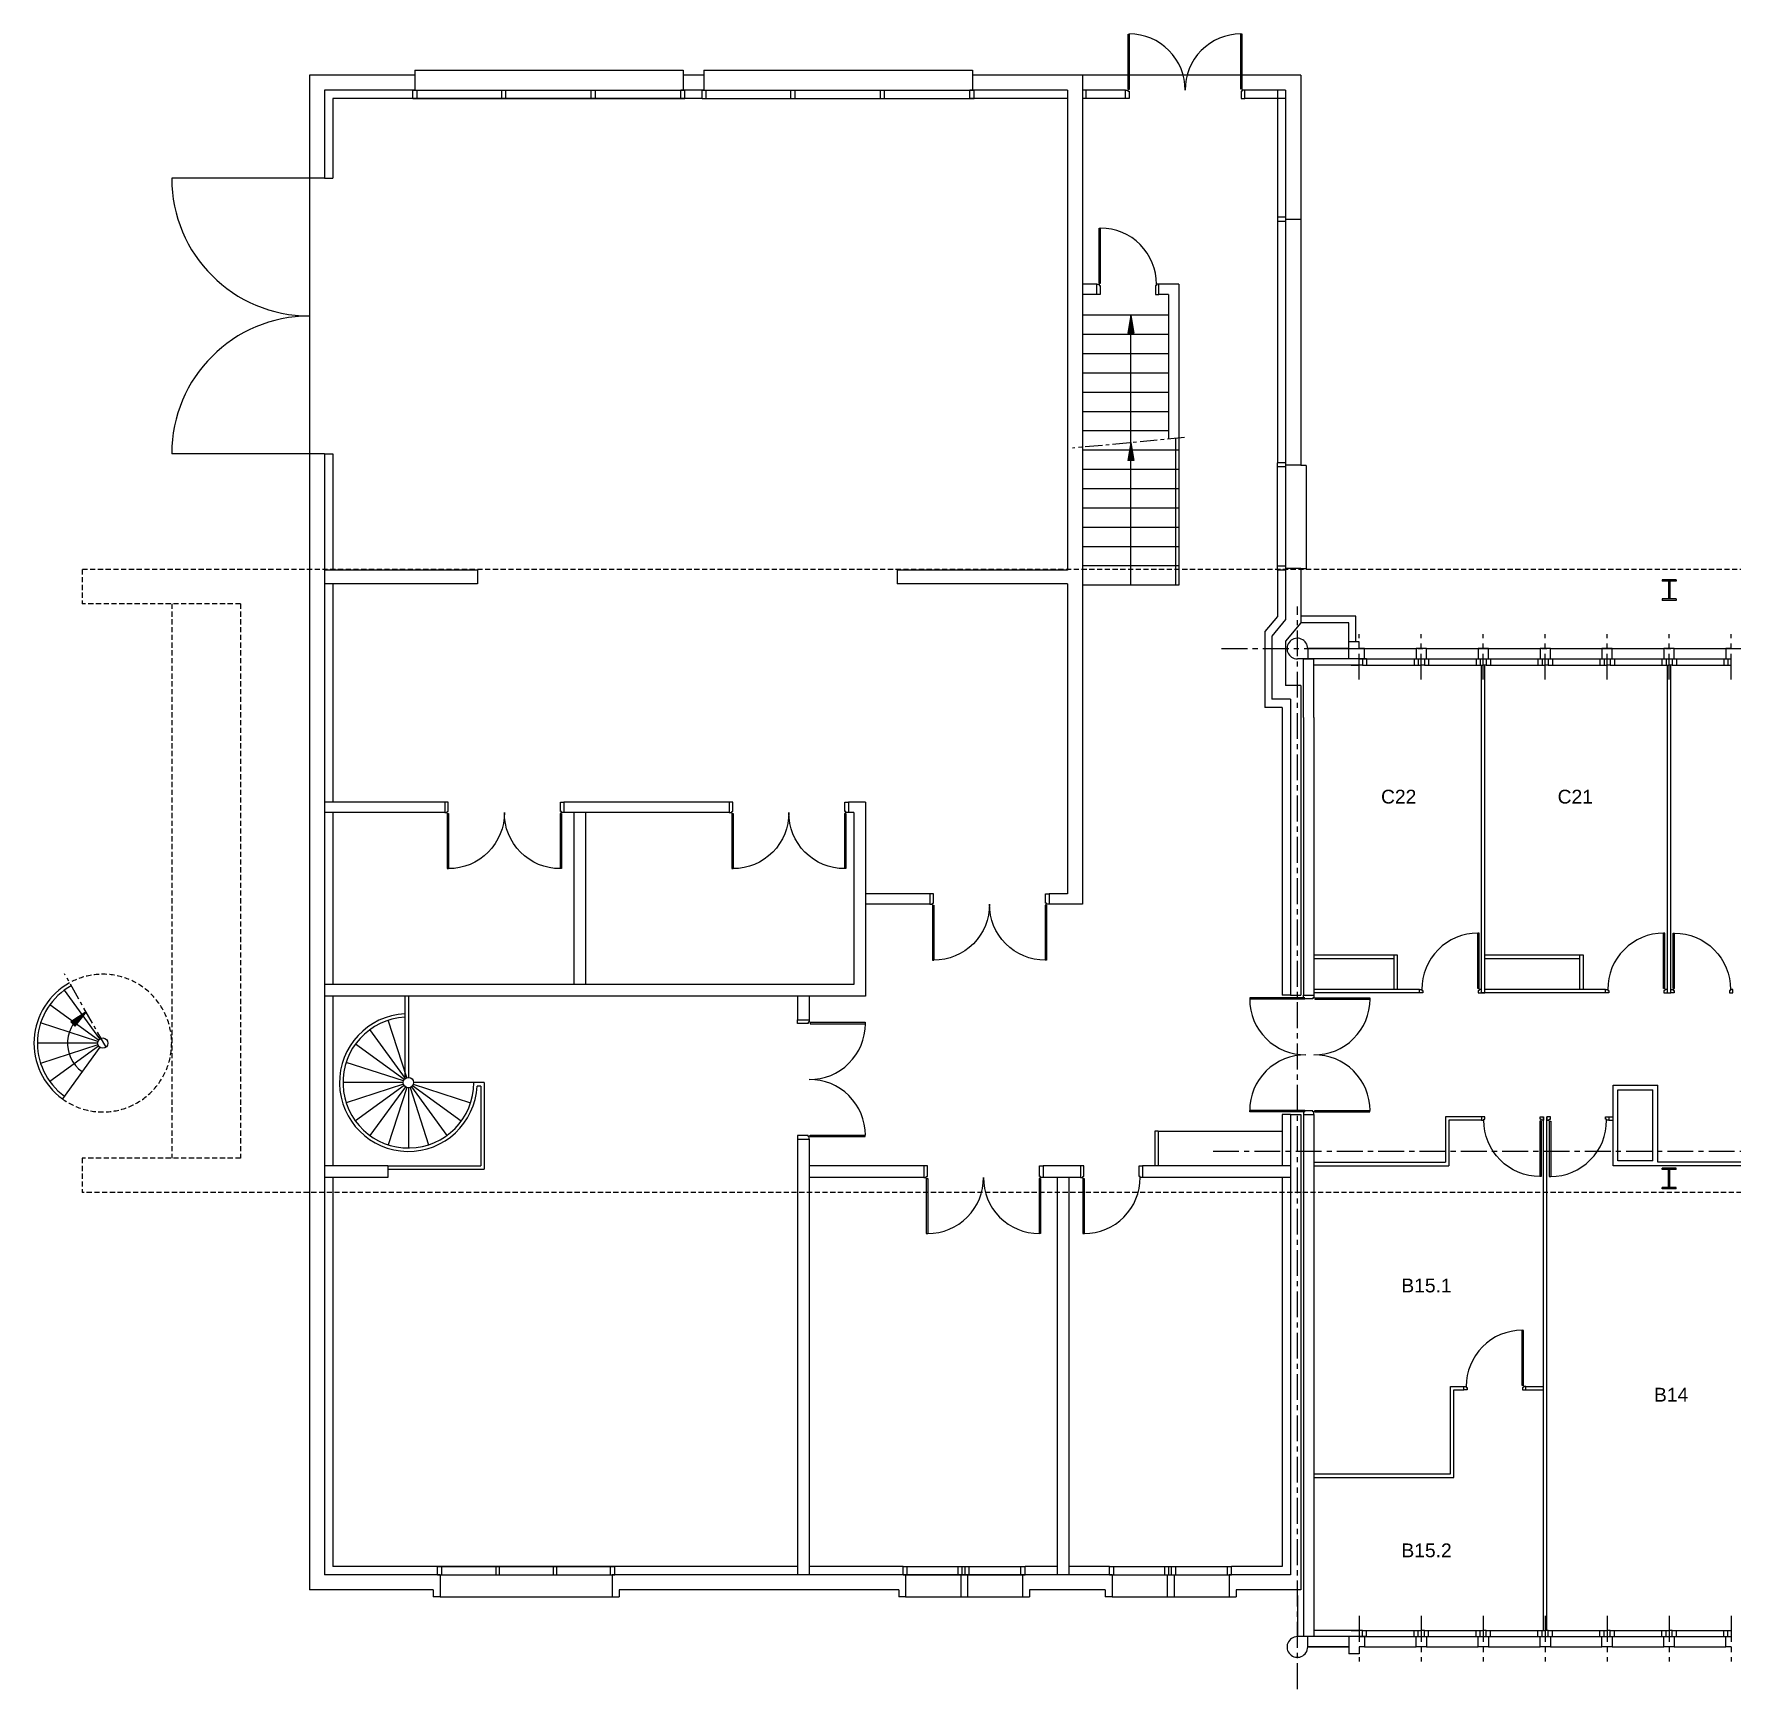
# Model space of a CAD drawing. Extents: x 1614 to 26454, y 2920 to 16595.
# Drawn here: x 1614 to 4079, y 2920 to 5323 of the extents above; entities that cross this region are included whole.
import ezdxf

# ---------------------------------------------------------------- set-up
doc = ezdxf.new("R2010")
doc.units = 0
doc.header["$MEASUREMENT"] = 0
for name, pattern in [('AXES', [2, 1.25, -0.25, 0.25, -0.25]), ('CACHE', [0.375, 0.25, -0.125]), ('DISCONTINU2', [0.375, 0.25, -0.125])]:
    doc.linetypes.add(name, pattern=pattern)
doc.layers.get('0').update_dxf_attribs({"linetype": 'CONTINUOUS'})
for name, color, linetype in [('BA_APPUI_FENETRE', 140, 'CONTINUOUS'), ('BA_AUVENT', 140, 'CACHE'), ('BA_AXE_TRAME', 253, 'AXES'), ('BA_CLOISON_EXISTANTE', 4, 'CONTINUOUS'), ('BA_DOUBLAGE', 134, 'CONTINUOUS'), ('BA_ESCALIER', 8, 'CONTINUOUS'), ('BA_ESCALIER_CACHE', 252, 'DISCONTINU2'), ('BA_MENUIS_EXTERIEURE', 6, 'CONTINUOUS'), ('BA_MENUIS_INTERIEURE', 202, 'CONTINUOUS'), ('BA_STRUCTURE', 5, 'CONTINUOUS'), ('TXT_REP_PIECE', 3, 'CONTINUOUS')]:
    doc.layers.add(name, color=color, linetype=linetype)

# ---------------------------------------------------------------- blocks, each defined once
blk = doc.blocks.new('baie1')
at = {"layer": 'BA_APPUI_FENETRE'}
blk.add_line((7.5, -5), (82.5, -5), dxfattribs=at)
at = {"layer": 'BA_DOUBLAGE'}
for p, q in [((4.5, 19), (0, 19)), ((85.5, 19), (90, 19))]:
    blk.add_line(p, q, dxfattribs=at)
at = {"layer": 'BA_MENUIS_EXTERIEURE'}
for p, q in [((4.5, 19), (85.5, 19)), ((4.5, 10), (4.5, 19)), ((4.5, 10), (85.5, 10)), ((10.5, 10), (10.5, 19)), ((79.5, 10), (79.5, 19)), ((85.5, 10), (85.5, 19))]:
    blk.add_line(p, q, dxfattribs=at)
at = {"layer": 'BA_STRUCTURE'}
for points in [[(0, 10), (7.5, 10), (7.5, -5), (0, -5)], [(90, -5), (82.5, -5), (82.5, 10), (90, 10)]]:
    blk.add_lwpolyline(points, dxfattribs=at)
blk = doc.blocks.new('P80_5')
for p, q in [((-5.5, 6.5), (-5.5, 86.6)), ((-3.5, 86.5), (-5.5, 86.5)), ((-3.5, 6.5), (-3.5, 86.5)), ((-90, 0), (-90, 5)), ((-90, 5), (-86.5, 5)), ((-85, 0), (-90, 0)), ((-86.5, 5), (-86.5, 3.5)), ((-86.5, 3.5), (-85, 3.5)), ((-85, 3.5), (-85, 0)), ((-3.5, 6.5), (-5.5, 6.5)), ((-5, 3.5), (-5, 0)), ((-3.5, 3.5), (-5, 3.5)), ((-5, 0), (0, 0)), ((0, 5), (-3.5, 5)), ((-3.5, 5), (-3.5, 3.5)), ((0, 0), (0, 5))]:
    blk.add_line(p, q)
for centre, radius, start, end in [((-5.6, 5.7), 80.9, 89.9501, 180.4961), ((-5.5, 6.5), 0, 180, 270), ((-5, 3.5), 0, 180, 270)]:
    blk.add_arc(centre, radius, start, end)
blk = doc.blocks.new('P160_15')
for p, q in [((3.5, 16.5), (3.5, 96.5)), ((3.5, 96.5), (5.5, 96.5)), ((5.5, 16.5), (5.5, 96.6)), ((167.5, 16.5), (167.5, 96.6)), ((169.5, 96.5), (167.5, 96.5)), ((169.5, 16.5), (169.5, 96.5)), ((0, 0), (0, 15)), ((0, 15), (3.5, 15)), ((5, 0), (0, 0)), ((3.5, 16.5), (5.5, 16.5)), ((3.5, 15), (3.5, 13.5)), ((3.5, 13.5), (5, 13.5)), ((5, 13.5), (5, 0)), ((169.5, 16.5), (167.5, 16.5)), ((168, 13.5), (168, 0)), ((169.5, 13.5), (168, 13.5)), ((168, 0), (173, 0)), ((169.5, 15), (169.5, 13.5)), ((173, 15), (169.5, 15)), ((173, 0), (173, 15))]:
    blk.add_line(p, q)
for centre, radius, start, end in [((5.6, 15.7), 80.9, 359.5039, 90.0499), ((167.4, 15.7), 80.9, 89.9501, 180.4961), ((5, 13.5), 0, 270, 0), ((5.5, 16.5), 0, 270, 0), ((167.5, 16.5), 0, 180, 270), ((168, 13.5), 0, 180, 270)]:
    blk.add_arc(centre, radius, start, end)

msp = doc.modelspace()

# ---------------------------------------------------------------- hatches: boundary and pattern name
at = {"layer": 'BA_ESCALIER'}
h = msp.add_hatch(color=256, dxfattribs=at)
h.paths.add_polyline_path([(3207.4, 4900.3), (3209.8, 4900.3), (3211.7, 4888.9), (3207.4, 4888.9)])
h.paths.add_polyline_path([(3207.4, 4888.9), (3203, 4888.9), (3204.9, 4900.3), (3207.4, 4900.3)])
h.paths.add_polyline_path([(3207.4, 4914.8), (3209.8, 4900.3), (3207.4, 4900.3)])
h.paths.add_polyline_path([(3207.4, 4914.8), (3207.4, 4900.3), (3204.9, 4900.3)])
h = msp.add_hatch(color=256, dxfattribs=at)
h.paths.add_polyline_path([(3207.4, 4715.4), (3209.8, 4715.4), (3211.7, 4704.1), (3207.4, 4704.1)])
h.paths.add_polyline_path([(3207.4, 4704.1), (3203, 4704.1), (3204.9, 4715.4), (3207.4, 4715.4)])
h.paths.add_polyline_path([(3207.4, 4729.9), (3209.8, 4715.4), (3207.4, 4715.4)])
h.paths.add_polyline_path([(3207.4, 4729.9), (3207.4, 4715.4), (3204.9, 4715.4)])
h = msp.add_hatch(color=256, dxfattribs=at)
h.paths.add_polyline_path([(1679.4, 3893.2), (1681.1, 3891.4), (1673.9, 3882.3), (1671, 3885.5)])
h.paths.add_polyline_path([(1671, 3885.5), (1668.1, 3888.7), (1677.8, 3895), (1679.4, 3893.2)])
h.paths.add_polyline_path([(1690.2, 3903), (1681.1, 3891.4), (1679.4, 3893.2)])
h.paths.add_polyline_path([(1690.2, 3903), (1679.4, 3893.2), (1677.8, 3895)])

# ---------------------------------------------------------------- linework, layer by layer
at = {"layer": 'BA_APPUI_FENETRE'}
for p, q in [((2167.4, 5270.7), (2557.4, 5270.7)), ((2167.4, 5270.7), (2167.4, 5263.8)), ((2557.4, 5270.7), (2557.4, 5263.8)), ((2587.4, 5270.7), (2977.4, 5270.7)), ((2587.4, 5270.7), (2587.4, 5263.8)), ((2977.4, 5270.7), (2977.4, 5263.8)), ((2014.4, 5113.8), (2014.4, 4713.8)), ((3454.4, 4697.3), (3462.1, 4697.3)), ((3462.1, 4696.5), (3462.1, 4547.3)), ((3454.4, 4547.3), (3462.1, 4547.3)), ((3464.4, 4430.7), (3524.4, 4430.8)), ((3524.4, 4430.8), (3464.4, 4430.8)), ((2204.4, 3053.8), (2454.4, 3053.8)), ((2880.4, 3053.8), (2960.4, 3053.8)), ((2970.4, 3053.8), (3050.4, 3053.8)), ((3180.4, 3053.8), (3260.4, 3053.8)), ((3270.4, 3053.8), (3350.4, 3053.8)), ((3449.4, 3055.8), (3449.4, 2995.8)), ((3464.4, 2980.9), (3524.4, 2980.8)), ((3524.4, 2980.8), (3464.4, 2980.8))]:
    msp.add_line(p, q, dxfattribs=at)
at = {"layer": 'BA_AUVENT', "ltscale": 30}
for p, q in [((5494.7, 4545.8), (1684.4, 4545.8)), ((1684.4, 4545.8), (1684.4, 4495.8)), ((1914.4, 4495.8), (1684.4, 4495.8)), ((1814.4, 4495.8), (1814.4, 3690.8)), ((1914.4, 4495.8), (1914.4, 3690.8)), ((1684.4, 3690.8), (1684.4, 3640.8)), ((1914.4, 3690.8), (1684.4, 3690.8)), ((6873.4, 3640.8), (1684.4, 3640.8))]:
    msp.add_line(p, q, dxfattribs=at)
at = {"layer": 'BA_AXE_TRAME', "ltscale": 30}
for p, q in [((3449.4, 2919.7), (3449.4, 4491.9)), ((3539.4, 4385.7), (3539.4, 4451.9)), ((3629.4, 4385.7), (3629.4, 4451.9)), ((3719.4, 4385.7), (3719.4, 4451.9)), ((3809.4, 4385.7), (3809.4, 4451.9)), ((3899.4, 4385.7), (3899.4, 4451.9)), ((3989.4, 4385.7), (3989.4, 4451.9)), ((4079.4, 4385.7), (4079.4, 4451.9)), ((3339.3, 4430.8), (5694.5, 4430.8)), ((3327, 3700.8), (9025.9, 3700.8)), ((3539.4, 3025.9), (3539.4, 2959.7)), ((3629.4, 3025.9), (3629.4, 2959.7)), ((3719.4, 3025.9), (3719.4, 2959.7)), ((3809.4, 3025.9), (3809.4, 2959.7)), ((3899.4, 3025.9), (3899.4, 2959.7)), ((3989.4, 3025.9), (3989.4, 2959.7)), ((4079.4, 3025.9), (4079.4, 2959.7))]:
    msp.add_line(p, q, dxfattribs=at)
at = {"layer": 'BA_CLOISON_EXISTANTE'}
for p, q in [((3716.9, 3992.7), (3716.9, 4406.8)), ((3716.9, 3930.8), (3716.9, 4406.8)), ((3721.9, 3987.7), (3721.9, 4406.8)), ((3721.9, 3930.8), (3721.9, 4406.8)), ((3986.9, 3992.7), (3986.9, 4406.8)), ((3986.9, 3930.8), (3986.9, 4406.8)), ((3991.9, 3987.7), (3991.9, 4406.8)), ((3991.9, 3930.8), (3991.9, 4406.8)), ((3589.4, 3985.8), (3589.4, 3935.8)), ((3589.4, 3985.8), (3594.4, 3985.8)), ((3594.4, 3985.8), (3594.4, 3935.8)), ((3859.4, 3985.8), (3859.4, 3935.8)), ((3859.4, 3985.8), (3864.4, 3985.8)), ((3864.4, 3985.8), (3864.4, 3935.8)), ((3626.9, 3935.8), (3473.4, 3935.8)), ((3626.9, 3930.8), (3473.4, 3930.8)), ((3716.9, 3930.8), (3721.9, 3930.8)), ((3896.9, 3930.8), (3716.9, 3930.8)), ((3896.9, 3935.8), (3721.9, 3935.8)), ((3986.9, 3930.8), (3991.9, 3930.8)), ((3907.9, 3796.8), (3972.9, 3796.8)), ((3907.9, 3679.8), (3907.9, 3796.8)), ((3972.9, 3684.8), (3972.9, 3796.8)), ((3914.9, 3789.8), (3965.9, 3789.8)), ((3914.9, 3686.8), (3914.9, 3789.8)), ((3965.9, 3686.8), (3965.9, 3789.8)), ((3664.4, 3750.8), (3664.4, 3684.8)), ((3716.9, 3750.8), (3664.4, 3750.8)), ((3806.9, 3004.8), (3806.9, 3750.8)), ((3811.9, 3004.8), (3811.9, 3750.8)), ((3901.9, 3750.8), (3907.9, 3750.8)), ((3247.4, 3729.8), (3242.4, 3729.8)), ((3242.4, 3729.8), (3242.4, 3679.8)), ((3247.4, 3729.8), (3247.4, 3679.8)), ((3669.4, 3745.8), (3669.4, 3679.8)), ((3716.9, 3745.8), (3669.4, 3745.8)), ((3901.9, 3745.8), (3907.9, 3745.8)), ((3473.4, 3684.8), (3664.4, 3684.8)), ((3473.4, 3679.8), (3669.4, 3679.8)), ((4166.9, 3679.8), (3907.9, 3679.8)), ((3965.9, 3686.8), (3914.9, 3686.8)), ((4166.9, 3684.8), (3972.9, 3684.8)), ((3671.9, 3359.1), (3691.3, 3359.1)), ((3671.9, 3232.1), (3671.9, 3359.1)), ((3676.9, 3354.1), (3691.3, 3354.1)), ((3676.9, 3227.1), (3676.9, 3354.1)), ((3781.3, 3359.1), (3806.9, 3359.1)), ((3781.3, 3354.1), (3806.9, 3354.1)), ((3473.4, 3232.1), (3671.9, 3232.1)), ((3473.4, 3227.1), (3676.9, 3227.1))]:
    msp.add_line(p, q, dxfattribs=at)
at = {"layer": 'BA_DOUBLAGE'}
for p, q in [((2048.4, 5229.8), (2048.4, 5113.8)), ((2584.9, 5229.8), (2048.4, 5229.8)), ((3115.4, 5229.8), (2979.9, 5229.8)), ((2036.4, 5113.8), (2048.4, 5113.8)), ((3420.4, 5051.2), (3420.4, 4700.7)), ((2036.4, 4713.8), (2048.4, 4713.8)), ((2048.4, 4713.8), (2048.4, 4544.9)), ((3420.4, 4544.7), (3420.4, 4477.2)), ((2048.4, 4524.9), (2048.4, 4207.8)), ((3420.4, 4477.2), (3402.4, 4455.6)), ((3402.4, 4455.6), (3402.4, 4345.3)), ((3527.4, 4406.8), (3539.4, 4406.8)), ((3427.4, 4345.3), (3402.4, 4345.3)), ((3427.4, 4345.3), (3427.4, 3927.3)), ((2048.4, 4192.8), (2048.4, 3942.8)), ((2048.4, 3925.8), (2048.4, 3679.8)), ((3439.4, 3927.3), (3427.4, 3927.3)), ((3439.4, 3754.3), (3427.4, 3754.3)), ((3427.4, 3754.3), (3427.4, 3679.8)), ((2048.4, 3662.8), (2048.4, 3097.8)), ((3427.4, 3662.8), (3427.4, 3097.8)), ((2723.4, 3097.8), (2048.4, 3097.8)), ((2876.7, 3097.8), (2740.4, 3097.8)), ((3100.4, 3097.8), (3054, 3097.8)), ((3176.7, 3097.8), (3117.4, 3097.8)), ((3427.4, 3097.8), (3354, 3097.8)), ((3527.4, 3004.8), (3539.4, 3004.8))]:
    msp.add_line(p, q, dxfattribs=at)
at = {"layer": 'BA_ESCALIER'}
for p, q in [((3262.4, 4914.8), (3137.4, 4914.8)), ((3207.4, 4914.8), (3203, 4888.9)), ((3207.4, 4707.7), (3207.4, 4914.8)), ((3207.4, 4914.8), (3211.7, 4888.9)), ((3262.4, 4886.8), (3137.4, 4886.8)), ((3211.7, 4888.9), (3203, 4888.9)), ((3262.4, 4858.8), (3137.4, 4858.8)), ((3262.4, 4830.8), (3137.4, 4830.8)), ((3262.4, 4802.8), (3137.4, 4802.8)), ((3262.4, 4774.8), (3137.4, 4774.8)), ((3262.4, 4746.8), (3137.4, 4746.8)), ((3272.4, 4736.7), (3272.4, 4522.8)), ((3277.4, 4736.7), (3277.4, 4522.8)), ((3277.4, 4718.8), (3137.4, 4718.8)), ((3207.4, 4729.9), (3203, 4704.1)), ((3207.4, 4522.8), (3207.4, 4729.9)), ((3207.4, 4729.9), (3211.7, 4704.1)), ((3277.4, 4690.8), (3137.4, 4690.8)), ((3211.7, 4704.1), (3203, 4704.1)), ((3277.4, 4662.8), (3137.4, 4662.8)), ((3277.4, 4634.8), (3137.4, 4634.8)), ((3277.4, 4606.8), (3137.4, 4606.8)), ((3277.4, 4578.8), (3137.4, 4578.8)), ((3277.4, 4550.8), (3137.4, 4550.8)), ((3277.4, 4522.8), (3137.4, 4522.8)), ((1709.9, 3863.8), (1658.5, 3934.6)), ((2153.2, 3925.8), (2153.2, 3808)), ((2158.2, 3925.8), (2158.2, 3808)), ((1708.3, 3862.2), (1637.5, 3913.6)), ((1690.2, 3903), (1668.1, 3888.7)), ((1690.2, 3903), (1673.9, 3882.3)), ((1707.2, 3860.1), (1624, 3887.1)), ((1673.9, 3882.3), (1668.1, 3888.7)), ((2153.8, 3806.6), (2102.4, 3877.4)), ((2155.9, 3807.7), (2128.9, 3890.9)), ((1706.9, 3857.8), (1619.4, 3857.8)), ((1707.2, 3855.5), (1624, 3828.4)), ((1708.3, 3853.4), (1637.5, 3801.9)), ((1709.9, 3851.7), (1655.6, 3776.9)), ((2152.2, 3804.9), (2081.4, 3856.4)), ((2151.1, 3802.9), (2067.9, 3829.9)), ((2150.7, 3800.5), (2063.2, 3800.5)), ((2151.1, 3798.2), (2067.9, 3771.2)), ((2152.2, 3796.1), (2081.4, 3744.7)), ((2164.3, 3796.1), (2235.1, 3744.7)), ((2165.4, 3798.2), (2248.6, 3771.2)), ((2268.4, 3800.5), (2165.7, 3800.5)), ((2268.4, 3800.5), (2268.4, 3674.8)), ((2153.8, 3794.5), (2102.4, 3723.7)), ((2155.9, 3793.4), (2128.9, 3710.2)), ((2158.2, 3793), (2158.2, 3705.5)), ((2160.6, 3793.4), (2187.6, 3710.2)), ((2162.6, 3794.5), (2214.1, 3723.7)), ((2263.4, 3795.5), (2258.1, 3795.5)), ((2263.4, 3795.5), (2263.4, 3679.8)), ((2128.4, 3679.8), (2263.4, 3679.8)), ((2128.4, 3674.8), (2268.4, 3674.8))]:
    msp.add_line(p, q, dxfattribs=at)
msp.add_circle((2158.2, 3800.5), 7.5, dxfattribs=at)
for centre, radius, start, end in [((1714.4, 3857.8), 100, 118.8351, 234), ((1714.4, 3857.8), 95, 118.7985, 234), ((1714.4, 3857.8), 51.2, 118.1737, 234), ((2158.2, 3800.5), 100, 92.866, 357.134), ((2158.2, 3800.5), 95, 93.017, 0)]:
    msp.add_arc(centre, radius, start, end, dxfattribs=at)
at = {"layer": 'BA_ESCALIER', "linetype": 'CACHE', "ltscale": 30}
msp.add_arc((1714.4, 3857.8), 100, 234, 118.8351, dxfattribs=at)
at = {"layer": 'BA_ESCALIER_CACHE', "linetype": 'AXES', "ltscale": 20}
for p, q in [((3285.6, 4737.5), (3123, 4721.8)), ((1719.1, 3851.9), (1658.7, 3958.5))]:
    msp.add_line(p, q, dxfattribs=at)
at = {"layer": 'BA_MENUIS_EXTERIEURE'}
for p, q in [((3203.5, 5323.3), (3205.5, 5323.3)), ((3203.5, 5243.3), (3203.5, 5323.3)), ((3205.5, 5243.3), (3205.5, 5323.4)), ((3367.4, 5243.3), (3367.4, 5323.4)), ((3369.4, 5323.3), (3367.4, 5323.3)), ((3369.4, 5243.3), (3369.4, 5323.3)), ((3454.4, 5263.8), (3137.4, 5263.8)), ((3454.4, 5263.8), (3454.4, 5053.8)), ((2164.9, 5229.8), (2164.9, 5241.8)), ((2164.9, 5241.8), (2170.9, 5241.8)), ((2164.9, 5241.8), (2559.9, 5241.8)), ((2164.9, 5229.8), (2170.9, 5229.8)), ((2164.9, 5229.8), (2559.9, 5229.8)), ((2170.9, 5229.8), (2170.9, 5241.8)), ((2293.9, 5229.8), (2293.9, 5241.8)), ((2293.9, 5241.8), (2299.9, 5241.8)), ((2293.9, 5229.8), (2299.9, 5229.8)), ((2299.9, 5229.8), (2299.9, 5241.8)), ((2423.9, 5229.8), (2423.9, 5241.8)), ((2423.9, 5241.8), (2429.9, 5241.8)), ((2423.9, 5229.8), (2429.9, 5229.8)), ((2429.9, 5229.8), (2429.9, 5241.8)), ((2553.9, 5229.8), (2553.9, 5241.8)), ((2559.9, 5241.8), (2553.9, 5241.8)), ((2559.9, 5229.8), (2553.9, 5229.8)), ((2559.9, 5229.8), (2559.9, 5241.8)), ((2584.9, 5229.8), (2584.9, 5241.8)), ((2584.9, 5241.8), (2590.9, 5241.8)), ((2584.9, 5241.8), (2979.9, 5241.8)), ((2584.9, 5229.8), (2590.9, 5229.8)), ((2584.9, 5229.8), (2979.9, 5229.8)), ((2590.9, 5229.8), (2590.9, 5241.8)), ((2713.9, 5229.8), (2713.9, 5241.8)), ((2713.9, 5241.8), (2719.9, 5241.8)), ((2713.9, 5229.8), (2719.9, 5229.8)), ((2719.9, 5229.8), (2719.9, 5241.8)), ((2843.9, 5229.8), (2843.9, 5241.8)), ((2843.9, 5241.8), (2849.9, 5241.8)), ((2843.9, 5229.8), (2849.9, 5229.8)), ((2849.9, 5229.8), (2849.9, 5241.8)), ((2973.9, 5229.8), (2973.9, 5241.8)), ((2979.9, 5241.8), (2973.9, 5241.8)), ((2979.9, 5229.8), (2973.9, 5229.8)), ((2979.9, 5229.8), (2979.9, 5241.8)), ((3199.9, 5241.8), (3137.4, 5241.8)), ((3199.9, 5229.8), (3137.4, 5229.8)), ((3142.4, 5241.8), (3142.4, 5229.8)), ((3199.9, 5229.8), (3199.9, 5241.8)), ((3199.9, 5241.8), (3203.4, 5241.8)), ((3204.9, 5229.8), (3199.9, 5229.8)), ((3203.4, 5241.8), (3203.4, 5240.3)), ((3203.4, 5240.3), (3204.9, 5240.3)), ((3203.5, 5243.3), (3205.5, 5243.3)), ((3204.9, 5240.3), (3204.9, 5229.8)), ((3369.4, 5243.3), (3367.4, 5243.3)), ((3367.9, 5240.3), (3367.9, 5229.8)), ((3369.4, 5240.3), (3367.9, 5240.3)), ((3367.9, 5229.8), (3372.9, 5229.8)), ((3372.9, 5241.8), (3369.4, 5241.8)), ((3369.4, 5241.8), (3369.4, 5240.3)), ((3432.4, 5241.8), (3372.9, 5241.8)), ((3372.9, 5229.8), (3372.9, 5241.8)), ((3432.4, 5229.8), (3372.9, 5229.8)), ((3420.4, 5241.8), (3420.4, 5051.2)), ((3432.4, 5241.8), (3432.4, 5053.8)), ((3432.4, 5057.2), (3420.4, 5057.2)), ((3432.4, 5051.2), (3420.4, 5051.2)), ((3432.4, 4700.7), (3420.4, 4700.7)), ((3420.4, 4544.7), (3420.4, 4700.7)), ((3432.4, 4694.7), (3420.4, 4694.7)), ((3432.4, 4700.7), (3432.4, 4544.7)), ((3432.4, 4550.7), (3420.4, 4550.7)), ((3432.4, 4544.7), (3420.4, 4544.7)), ((3999.4, 4530.8), (3979.4, 4530.8)), ((3979.4, 4530.8), (3979.4, 4528.8)), ((3999.4, 4528.8), (3979.4, 4528.8)), ((3988.4, 4528.8), (3988.4, 4502.8)), ((3990.4, 4528.8), (3990.4, 4502.8)), ((3999.4, 4530.8), (3999.4, 4528.8)), ((3999.4, 4502.8), (3979.4, 4502.8)), ((3979.4, 4502.8), (3979.4, 4500.8)), ((3999.4, 4500.8), (3979.4, 4500.8)), ((3999.4, 4502.8), (3999.4, 4500.8)), ((3549.9, 4415.8), (3464.4, 4415.8)), ((3539.4, 4415.8), (3464.5, 4415.8)), ((3543.9, 4406.8), (3473.4, 4406.8)), ((3539.4, 4406.8), (3473.5, 4406.8)), ((3999.4, 3676.2), (3979.4, 3676.2)), ((3979.4, 3674.2), (3979.4, 3676.2)), ((3999.4, 3674.2), (3979.4, 3674.2)), ((3988.4, 3648.2), (3988.4, 3674.2)), ((3990.4, 3648.2), (3990.4, 3674.2)), ((3999.4, 3674.2), (3999.4, 3676.2)), ((3979.4, 3646.2), (3979.4, 3648.2)), ((3999.4, 3648.2), (3979.4, 3648.2)), ((3999.4, 3646.2), (3999.4, 3648.2)), ((3999.4, 3646.2), (3979.4, 3646.2)), ((2200.7, 3097.8), (2458, 3097.8)), ((2200.7, 3085.8), (2200.7, 3097.8)), ((2200.7, 3085.8), (2458, 3085.8)), ((2206.7, 3085.8), (2206.7, 3097.8)), ((2285.2, 3097.8), (2285.2, 3085.8)), ((2290.2, 3097.8), (2290.2, 3085.8)), ((2368.5, 3097.8), (2368.5, 3085.8)), ((2373.5, 3097.8), (2373.5, 3085.8)), ((2452, 3085.8), (2452, 3097.8)), ((2458, 3085.8), (2458, 3097.8)), ((2876.7, 3097.8), (3054, 3097.8)), ((2876.7, 3085.8), (2876.7, 3097.8)), ((2876.7, 3085.8), (3054, 3085.8)), ((2882.7, 3085.8), (2882.7, 3097.8)), ((2956.7, 3085.8), (2956.7, 3097.8)), ((2962.7, 3085.8), (2962.7, 3097.8)), ((2966.7, 3085.8), (2966.7, 3097.8)), ((2972.7, 3085.8), (2972.7, 3097.8)), ((3048, 3085.8), (3048, 3097.8)), ((3054, 3085.8), (3054, 3097.8)), ((3176.7, 3097.8), (3354, 3097.8)), ((3176.7, 3085.8), (3176.7, 3097.8)), ((3176.7, 3085.8), (3354, 3085.8)), ((3182.7, 3085.8), (3182.7, 3097.8)), ((3256.7, 3085.8), (3256.7, 3097.8)), ((3262.7, 3085.8), (3262.7, 3097.8)), ((3266.7, 3085.8), (3266.7, 3097.8)), ((3272.7, 3085.8), (3272.7, 3097.8)), ((3348, 3085.8), (3348, 3097.8)), ((3354, 3085.8), (3354, 3097.8)), ((3549.9, 2995.8), (3464.4, 2995.8)), ((3543.9, 2995.8), (3464.5, 2995.8)), ((3543.9, 3004.8), (3473.4, 3004.8)), ((3543.9, 3004.8), (3473.5, 3004.8))]:
    msp.add_line(p, q, dxfattribs=at)
for centre, radius, start, end in [((3205.5, 5242.5), 80.9, 359.5039, 90.0499), ((3367.3, 5242.5), 80.9, 89.9501, 180.4961), ((3204.9, 5240.3), 0, 270, 0), ((3205.5, 5243.3), 0, 270, 0), ((3367.4, 5243.3), 0, 180, 270), ((3367.9, 5240.3), 0, 180, 270)]:
    msp.add_arc(centre, radius, start, end, dxfattribs=at)
at = {"layer": 'BA_MENUIS_INTERIEURE'}
for p, q in [((2014.4, 5113.8), (1814.4, 5113.8)), ((3161.7, 5041.3), (3163.7, 5041.3)), ((3161.7, 4961.3), (3161.7, 5041.3)), ((3163.7, 4961.3), (3163.7, 5041.4)), ((3158.2, 4944.8), (3158.2, 4959.8)), ((3158.2, 4959.8), (3161.7, 4959.8)), ((3161.7, 4961.3), (3163.7, 4961.3)), ((3161.7, 4959.8), (3161.7, 4958.3)), ((3161.7, 4958.3), (3163.2, 4958.3)), ((3163.2, 4958.3), (3163.2, 4944.8)), ((3243.2, 4958.3), (3243.2, 4944.8)), ((3244.7, 4958.3), (3243.2, 4958.3)), ((3248.2, 4959.8), (3244.7, 4959.8)), ((3244.7, 4959.8), (3244.7, 4958.3)), ((3248.2, 4944.8), (3248.2, 4959.8)), ((3163.2, 4944.8), (3158.2, 4944.8)), ((3243.2, 4944.8), (3248.2, 4944.8)), ((2014.4, 4713.8), (1814.4, 4713.8)), ((2014.4, 4713.8), (1814.4, 4713.8)), ((3473.4, 3985.8), (3589.4, 3985.8)), ((3473.4, 3980.8), (3589.4, 3980.8)), ((3721.9, 3985.8), (3859.4, 3985.8)), ((3721.9, 3980.8), (3859.4, 3980.8)), ((3460.3, 3921.8), (3380.2, 3921.8)), ((3460.3, 3923.8), (3380.3, 3923.8)), ((3380.3, 3923.8), (3380.3, 3921.8)), ((3439.4, 3927.3), (3454.4, 3927.3)), ((3458.4, 3927.3), (3473.4, 3927.3)), ((3458.4, 3922.3), (3458.4, 3927.3)), ((3471.9, 3922.3), (3458.4, 3922.3)), ((3471.9, 3923.8), (3471.9, 3922.3)), ((3473.4, 3923.8), (3471.9, 3923.8)), ((3473.4, 3927.3), (3473.4, 3923.8)), ((3474.9, 3923.8), (3554.8, 3923.8)), ((3474.9, 3923.8), (3474.9, 3921.8)), ((3474.9, 3921.8), (3555, 3921.8)), ((3554.8, 3923.8), (3554.8, 3921.8)), ((2723.4, 3891.5), (2740.4, 3891.5)), ((2723.4, 3886.5), (2723.4, 3891.5)), ((2738.9, 3886.5), (2723.4, 3886.5)), ((2738.9, 3888), (2738.9, 3886.5)), ((2740.4, 3888), (2738.9, 3888)), ((2740.4, 3891.5), (2740.4, 3888)), ((2741.9, 3888), (2821.8, 3888)), ((2741.9, 3888), (2741.9, 3886)), ((2741.9, 3886), (2822, 3886)), ((2821.8, 3888), (2821.8, 3886)), ((3460.3, 3759.8), (3380.2, 3759.8)), ((3380.3, 3757.8), (3380.3, 3759.8)), ((3460.3, 3757.8), (3380.3, 3757.8)), ((3439.4, 3754.3), (3454.4, 3754.3)), ((3471.9, 3759.3), (3458.4, 3759.3)), ((3458.4, 3759.3), (3458.4, 3754.3)), ((3458.4, 3754.3), (3473.4, 3754.3)), ((3460.3, 3757.8), (3460.3, 3759.8)), ((3471.9, 3757.8), (3471.9, 3759.3)), ((3473.4, 3757.8), (3471.9, 3757.8)), ((3473.4, 3754.3), (3473.4, 3757.8)), ((3474.9, 3757.8), (3474.9, 3759.8)), ((3474.9, 3759.8), (3555, 3759.8)), ((3474.9, 3757.8), (3554.8, 3757.8)), ((3554.8, 3757.8), (3554.8, 3759.8)), ((2738.9, 3723.5), (2723.4, 3723.5)), ((2723.4, 3723.5), (2723.4, 3718.5)), ((2738.9, 3722), (2738.9, 3723.5)), ((2741.9, 3722), (2741.9, 3724)), ((2741.9, 3724), (2822, 3724)), ((2821.8, 3722), (2821.8, 3724)), ((3247.4, 3729.8), (3427.4, 3729.8)), ((2723.4, 3718.5), (2740.4, 3718.5)), ((2740.4, 3722), (2738.9, 3722)), ((2740.4, 3718.5), (2740.4, 3722)), ((2741.9, 3722), (2821.8, 3722)), ((2907, 3679.8), (2907, 3662.8)), ((2912, 3679.8), (2907, 3679.8)), ((2912, 3664.3), (2912, 3679.8)), ((3075, 3664.3), (3075, 3679.8)), ((3075, 3679.8), (3080, 3679.8)), ((3080, 3679.8), (3080, 3662.8)), ((3139.5, 3679.8), (3134.5, 3679.8)), ((3134.5, 3679.8), (3134.5, 3662.8)), ((3139.5, 3664.3), (3139.5, 3679.8)), ((3219.5, 3664.3), (3219.5, 3679.8)), ((3219.5, 3679.8), (3224.5, 3679.8)), ((3224.5, 3679.8), (3224.5, 3662.8)), ((2907, 3662.8), (2910.5, 3662.8)), ((2910.5, 3662.8), (2910.5, 3664.3)), ((2910.5, 3664.3), (2912, 3664.3)), ((2910.5, 3661.3), (2912.5, 3661.3)), ((2910.5, 3661.3), (2910.5, 3581.3)), ((2912.5, 3661.3), (2912.5, 3581.2)), ((3074.5, 3661.3), (3074.5, 3581.2)), ((3076.5, 3661.3), (3074.5, 3661.3)), ((3076.5, 3664.3), (3075, 3664.3)), ((3076.5, 3662.8), (3076.5, 3664.3)), ((3080, 3662.8), (3076.5, 3662.8)), ((3076.5, 3661.3), (3076.5, 3581.3)), ((3134.5, 3662.8), (3138, 3662.8)), ((3138, 3662.8), (3138, 3664.3)), ((3138, 3664.3), (3139.5, 3664.3)), ((3138, 3661.3), (3140, 3661.3)), ((3138, 3661.3), (3138, 3581.3)), ((3140, 3661.3), (3140, 3581.2)), ((3221, 3664.3), (3219.5, 3664.3)), ((3221, 3662.8), (3221, 3664.3)), ((3224.5, 3662.8), (3221, 3662.8)), ((2910.5, 3581.3), (2912.5, 3581.3)), ((3076.5, 3581.3), (3074.5, 3581.3)), ((3138, 3581.3), (3140, 3581.3))]:
    msp.add_line(p, q, dxfattribs=at)
for centre, radius, start, end in [((2014.4, 5113.8), 200, 180, 270), ((3163.8, 4960.5), 80.9, 359.5039, 90.0499), ((3163.2, 4958.3), 0, 270, 0), ((3163.7, 4961.3), 0, 270, 0), ((2014.4, 4713.8), 200, 90, 180), ((3461.1, 3921.7), 80.9, 179.9501, 270.4961), ((3471.9, 3922.3), 0, 180, 270), ((3474.1, 3921.7), 80.9, 269.5039, 0.0499), ((3474.9, 3921.8), 0, 180, 270), ((2738.9, 3886.5), 0, 180, 270), ((2741.1, 3885.9), 80.9, 269.5039, 0.0499), ((2741.9, 3886), 0, 180, 270), ((3461.1, 3759.9), 80.9, 89.5039, 180.0499), ((3474.1, 3759.9), 80.9, 359.9501, 90.4961), ((2741.1, 3724.1), 80.9, 359.9501, 90.4961), ((3460.3, 3759.8), 0, 0, 90), ((3471.9, 3759.3), 0, 90, 180), ((3474.9, 3759.8), 0, 90, 180), ((2738.9, 3723.5), 0, 90, 180), ((2741.9, 3724), 0, 90, 180), ((2912, 3664.3), 0, 0, 90), ((2912.6, 3662.1), 80.9, 269.9501, 0.4961), ((2912.5, 3661.3), 0, 0, 90), ((3074.4, 3662.1), 80.9, 179.5039, 270.0499), ((3074.5, 3661.3), 0, 90, 180), ((3075, 3664.3), 0, 90, 180), ((3139.5, 3664.3), 0, 0, 90), ((3140.1, 3662.1), 80.9, 269.9501, 0.4961), ((3140, 3661.3), 0, 0, 90)]:
    msp.add_arc(centre, radius, start, end, dxfattribs=at)
at = {"layer": 'BA_STRUCTURE'}
for p, q in [((2014.4, 5263.8), (2014.4, 5113.8)), ((2167.4, 5263.8), (2014.4, 5263.8)), ((2167.4, 5263.8), (2167.4, 5241.8)), ((2557.4, 5263.8), (2557.4, 5241.8)), ((2587.4, 5263.8), (2557.4, 5263.8)), ((2587.4, 5263.8), (2587.4, 5241.8)), ((2587.4, 5263.8), (2587.4, 5241.8)), ((2977.4, 5263.8), (2977.4, 5241.8)), ((3137.4, 5263.8), (2977.4, 5263.8)), ((3137.4, 5263.8), (3137.4, 4059.8)), ((2036.4, 5241.8), (2036.4, 5113.8)), ((2167.4, 5241.8), (2036.4, 5241.8)), ((2587.4, 5241.8), (2557.4, 5241.8)), ((3115.4, 5241.8), (2977.4, 5241.8)), ((3115.4, 5241.8), (3115.4, 4544.9)), ((2036.4, 5113.8), (2014.4, 5113.8)), ((3454.4, 5053.8), (3432.4, 5053.8)), ((3432.4, 5053.8), (3432.4, 4697.3)), ((3454.4, 5053.8), (3454.4, 4697.3)), ((3158.2, 4959.8), (3137.4, 4959.8)), ((3277.4, 4959.8), (3248.2, 4959.8)), ((3277.4, 4959.8), (3277.4, 4736.7)), ((3158.2, 4944.8), (3137.4, 4944.8)), ((3262.4, 4944.8), (3248.2, 4944.8)), ((3262.4, 4944.8), (3262.4, 4735.2)), ((2036.4, 4713.8), (2014.4, 4713.8)), ((2014.4, 4713.8), (2014.4, 3063.8)), ((2036.4, 4713.8), (2036.4, 3085.8)), ((3454.4, 4697.3), (3432.4, 4697.3)), ((2258.4, 4544.9), (2036.4, 4544.9)), ((2258.4, 4544.9), (2258.4, 4524.9)), ((3115.4, 4544.9), (2868.4, 4544.9)), ((2868.4, 4544.9), (2868.4, 4524.9)), ((3454.4, 4547.3), (3432.4, 4547.3)), ((3432.4, 4547.3), (3432.4, 4472.8)), ((3454.4, 4547.3), (3454.4, 4468)), ((2258.4, 4524.9), (2036.4, 4524.9)), ((3115.4, 4524.9), (2868.4, 4524.9)), ((3115.4, 4524.9), (3115.4, 4074.8)), ((3432.4, 4472.8), (3412.4, 4448.9)), ((3454.4, 4468), (3432.4, 4441.6)), ((3534.4, 4478), (3454.4, 4478)), ((3524.4, 4468), (3454.4, 4468)), ((3524.4, 4440.8), (3524.4, 4468)), ((3534.4, 4440.8), (3534.4, 4478)), ((3412.4, 4448.9), (3412.4, 4357.3)), ((3432.4, 4441.6), (3432.4, 4377.3)), ((3524.4, 4415.8), (3524.4, 4440.8)), ((3539.4, 4440.8), (3524.4, 4440.8)), ((3539.4, 4430.8), (3539.4, 4440.8)), ((3464.4, 4415.8), (3449.4, 4415.8)), ((3458.4, 4330.8), (3458.4, 4415.8)), ((3458.4, 4415.8), (3473.4, 4415.8)), ((3464.4, 4430.7), (3464.4, 4415.8)), ((3473.4, 4330.8), (3473.4, 4415.8)), ((3539.4, 4415.8), (3524.4, 4415.8)), ((3454.4, 4377.3), (3432.4, 4377.3)), ((3454.4, 4377.3), (3454.4, 3927.3)), ((3439.4, 4357.3), (3412.4, 4357.3)), ((3439.4, 4357.3), (3439.4, 3927.3)), ((3458.4, 4330.8), (3458.4, 3927.3)), ((3473.4, 4330.8), (3473.4, 3927.3)), ((2211.1, 4207.8), (2036.4, 4207.8)), ((2211.1, 4192.8), (2036.4, 4192.8)), ((2624.3, 4207.8), (2384.1, 4207.8)), ((2624.3, 4192.8), (2384.1, 4192.8)), ((2398.4, 4192.8), (2398.4, 3942.8)), ((2415.4, 4192.8), (2415.4, 3942.8)), ((2822.4, 4207.8), (2797.3, 4207.8)), ((2805.4, 4192.8), (2797.3, 4192.8)), ((2805.4, 4192.8), (2805.4, 3942.8)), ((2822.4, 4207.8), (2822.4, 3925.8)), ((2915.8, 4074.8), (2822.4, 4074.8)), ((3115.4, 4074.8), (3088.8, 4074.8)), ((2915.8, 4059.8), (2822.4, 4059.8)), ((3137.4, 4059.8), (3088.8, 4059.8)), ((2805.4, 3942.8), (2036.4, 3942.8)), ((2822.4, 3925.8), (2036.4, 3925.8)), ((2723.4, 3925.8), (2723.4, 3891.5)), ((2740.4, 3925.8), (2740.4, 3891.5)), ((3439.4, 3754.3), (3439.4, 3085.8)), ((3454.4, 3754.3), (3454.4, 3063.8)), ((3454.4, 3754.3), (3454.4, 3063.8)), ((3458.4, 3754.3), (3458.4, 2995.8)), ((3473.4, 3754.3), (3473.4, 2995.8)), ((2723.4, 3718.5), (2723.4, 3085.8)), ((2740.4, 3718.5), (2740.4, 3085.8)), ((2128.4, 3679.8), (2036.4, 3679.8)), ((2128.4, 3679.8), (2128.4, 3662.8)), ((2907, 3679.8), (2740.4, 3679.8)), ((3134.5, 3679.8), (3080, 3679.8)), ((3439.4, 3679.8), (3224.5, 3679.8)), ((2128.4, 3662.8), (2036.4, 3662.8)), ((2907, 3662.8), (2740.4, 3662.8)), ((3134.5, 3662.8), (3080, 3662.8)), ((3100.4, 3662.8), (3100.4, 3085.8)), ((3117.4, 3662.8), (3117.4, 3085.8)), ((3439.4, 3662.8), (3224.5, 3662.8)), ((2204.4, 3085.8), (2036.4, 3085.8)), ((2204.4, 3085.8), (2204.4, 3053.8)), ((3180.4, 3085.8), (2454.4, 3085.8)), ((2454.4, 3085.8), (2454.4, 3053.8)), ((2454.4, 3085.8), (2454.4, 3063.8)), ((2454.4, 3085.8), (2454.4, 3053.8)), ((2880.4, 3085.8), (2880.4, 3053.8)), ((2960.4, 3085.8), (2960.4, 3053.8)), ((2960.4, 3085.8), (2970.4, 3085.8)), ((2970.4, 3085.8), (2970.4, 3053.8)), ((3050.4, 3085.8), (3050.4, 3053.8)), ((3050.4, 3085.8), (3050.4, 3063.8)), ((3050.4, 3085.8), (3050.4, 3053.8)), ((3180.4, 3085.8), (3180.4, 3053.8)), ((3260.4, 3085.8), (3260.4, 3053.8)), ((3260.4, 3085.8), (3270.4, 3085.8)), ((3270.4, 3085.8), (3270.4, 3053.8)), ((3439.4, 3085.8), (3350.4, 3085.8)), ((3350.4, 3085.8), (3350.4, 3063.8)), ((3350.4, 3085.8), (3350.4, 3053.8)), ((2194.4, 3063.8), (2014.4, 3063.8)), ((2194.4, 3063.8), (2194.4, 3053.8)), ((2870.4, 3063.8), (2464.4, 3063.8)), ((2464.4, 3063.8), (2464.4, 3053.8)), ((2870.4, 3063.8), (2870.4, 3053.8)), ((3170.4, 3063.8), (3060.4, 3063.8)), ((3060.4, 3063.8), (3060.4, 3053.8)), ((3170.4, 3063.8), (3170.4, 3053.8)), ((3454.4, 3063.8), (3360.4, 3063.8)), ((3360.4, 3063.8), (3360.4, 3053.8)), ((2204.4, 3053.8), (2194.4, 3053.8)), ((2454.4, 3053.8), (2464.4, 3053.8)), ((2880.4, 3053.8), (2870.4, 3053.8)), ((2960.4, 3053.8), (2970.4, 3053.8)), ((3050.4, 3053.8), (3060.4, 3053.8)), ((3180.4, 3053.8), (3170.4, 3053.8)), ((3260.4, 3053.8), (3270.4, 3053.8)), ((3350.4, 3053.8), (3360.4, 3053.8)), ((3464.4, 2995.8), (3449.4, 2995.8)), ((3473.4, 2995.8), (3458.4, 2995.8)), ((3464.4, 2980.9), (3464.4, 2995.8)), ((3539.4, 2995.8), (3524.4, 2995.8)), ((3524.4, 2995.8), (3524.4, 2970.8)), ((3539.4, 2970.8), (3524.4, 2970.8)), ((3539.4, 2980.8), (3539.4, 2970.8))]:
    msp.add_line(p, q, dxfattribs=at)
msp.add_circle((1714.4, 3857.8), 7.5, dxfattribs=at)
for centre, start, end in [((3449.4, 4430.8), 359.701, 270), ((3449.4, 2980.8), 90, 0.299)]:
    msp.add_arc(centre, 15, start, end, dxfattribs=at)

# ---------------------------------------------------------------- block references
at = {"layer": 'BA_MENUIS_INTERIEURE', "xscale": -1}
for name, p, rotation in [('P160_15', (2211.1, 4207.8), 180.0000000000001), ('P160_15', (2624.3, 4207.8), 180.0000000000001), ('P160_15', (2915.8, 4074.8), 180.0000000000001), ('P80_5', (3991.9, 3930.8), 1.358912982141192e-12), ('P80_5', (3806.9, 3750.8), 180.0000000000014)]:
    msp.add_blockref(name, p, dxfattribs=dict(at, rotation=rotation))
at = {"layer": 'BA_MENUIS_INTERIEURE'}
for p, rotation in [((3716.9, 3930.8), 359.9999999999987), ((3986.9, 3930.8), 359.9999999999987), ((3811.9, 3750.8), 179.9999999999986), ((3781.3, 3354.1), 359.9999999999986)]:
    msp.add_blockref('P80_5', p, dxfattribs=dict(at, rotation=rotation))
at = {"layer": 'BA_STRUCTURE', "xscale": -1, "rotation": 179.9999999999993}
for p in [(3539.4, 4425.8), (3629.4, 4425.8), (3719.4, 4425.8), (3809.4, 4425.8), (3899.4, 4425.8), (3989.4, 4425.8)]:
    msp.add_blockref('baie1', p, dxfattribs=at)
at = {"layer": 'BA_STRUCTURE'}
for p in [(3539.4, 2985.8), (3629.4, 2985.8), (3719.4, 2985.8), (3809.4, 2985.8), (3899.4, 2985.8), (3989.4, 2985.8)]:
    msp.add_blockref('baie1', p, dxfattribs=at)

# ---------------------------------------------------------------- texts
at = {"layer": 'TXT_REP_PIECE', "char_height": 20, "width": 224.767, "attachment_point": 5}
for s, insert in [('{\\fArial|b0|i0|c0|p34;C22}', (3596.6, 4215.6)), ('{\\fArial|b0|i0|c0|p34;C21}', (3853.1, 4215.6)), ('{\\fArial|b0|i0|c0|p34;B15.1}', (3637, 3505.7)), ('{\\fArial|b0|i0|c0|p34;B14}', (3992.3, 3347.2)), ('{\\fArial|b0|i0|c0|p34;B15.2}', (3637.1, 3121))]:
    msp.add_mtext(s, dxfattribs=dict(at, insert=insert))

doc.saveas('drawing.dxf')
